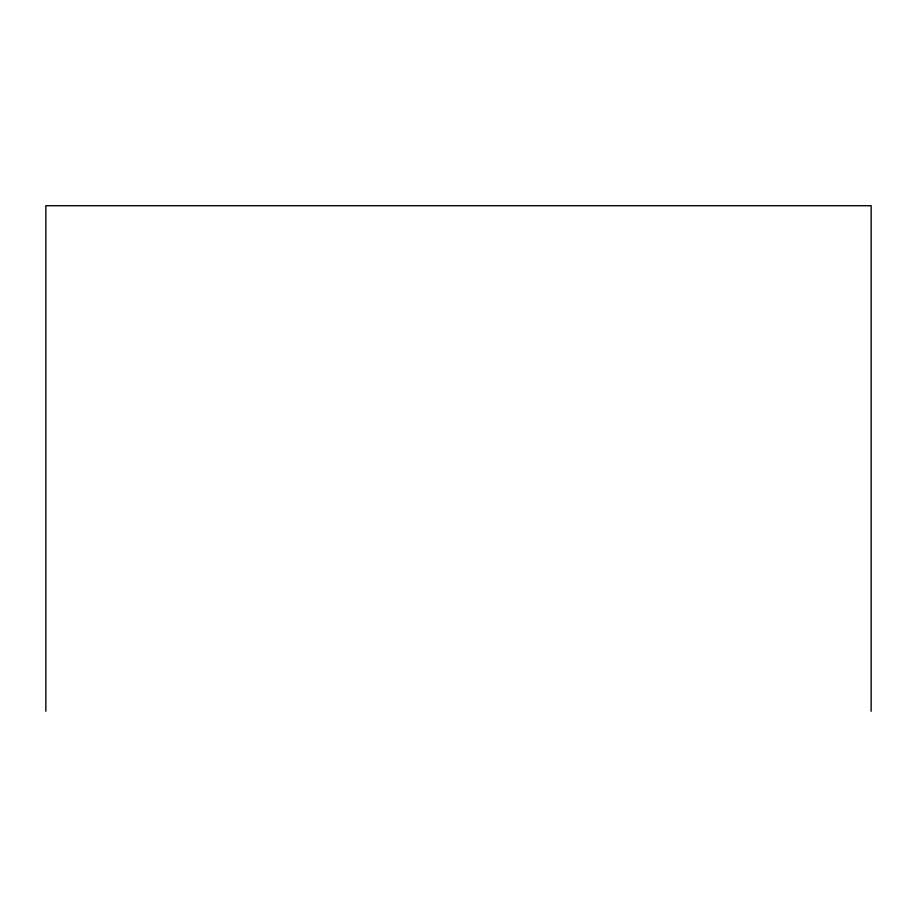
<?xml version="1.0" encoding="UTF-8"?>
<svg xmlns="http://www.w3.org/2000/svg" width="917" height="917" viewBox="0 0 917 917"><rect width="100%" height="100%" fill="white"/><g stroke="black" fill="none" stroke-linecap="round" stroke-linejoin="round"><path stroke-width="1.38" d="M871.15 711.283L871.15 205.717L45.85 205.717L45.85 711.283"/></g></svg>
